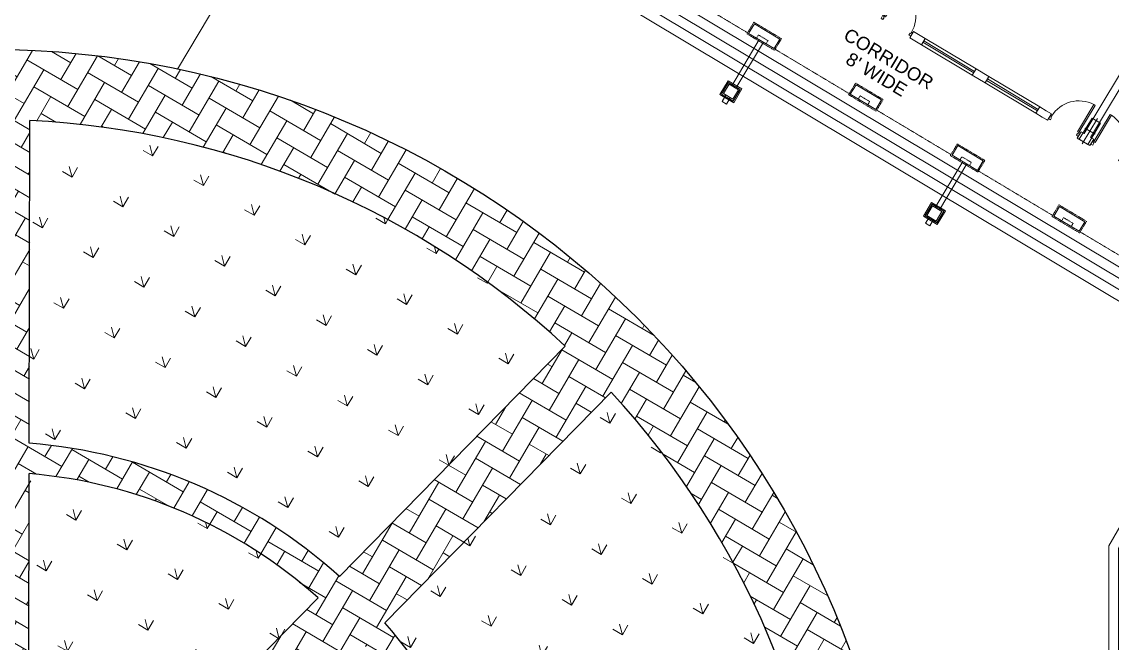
# Model space of a CAD drawing. Header units: inches. Extents: x -110725 to 51121, y 8404 to 44825.
# Drawn here: x -38086 to -36762, y 23751 to 24506 of the extents above; entities that cross this region are included whole.
import ezdxf

# ---------------------------------------------------------------- set-up
doc = ezdxf.new("R2010")
doc.units = ezdxf.units.IN
doc.header["$LTSCALE"] = 0.1
doc.header["$MEASUREMENT"] = 0
doc.linetypes.add('DASHED2', pattern=[0.375, 0.25, -0.125])
doc.layers.get('0').update_dxf_attribs({"color": 1, "lineweight": 0})
for name, color, linetype, lineweight in [('CAR', 4, 'Continuous', 0), ('Col.', 4, 'Continuous', 0), ('dim', 252, 'Continuous', 0), ('DOOR', 32, 'Continuous', 0), ('HATCH', 5, 'Continuous', 5), ('stair', 5, 'Continuous', 0), ('TEXT', 3, 'Continuous', 0), ('WALL', 7, 'Continuous', 0), ('WIN', 160, 'Continuous', 0)]:
    doc.layers.add(name, color=color, linetype=linetype, lineweight=lineweight)
doc.layers.add('TUFF TIL', color=6, linetype='Continuous')
doc.styles.add('as', font='arial.ttf')
pattern_1 = [(104.691365, (-312266.656, -301062.324), (-61.710514, 36.07319), [13.402595, -87.686105]), (59.691365, (-312266.656, -301062.324), (-61.710514, 36.07319), [13.402595, -58.07791]), (149.691365, (-312266.656, -301062.324), (-36.07319, -61.710514), [13.402595, -58.07791])]

# ---------------------------------------------------------------- blocks, each defined once
blk = doc.blocks.new('D-1')
for points in [[(1.5, 34.9), (1.5, 1.9), (3, 1.9), (3, 34.9)], [(2.2, 0.4), (2.2, -1.9), (0, -1.9), (0, 1.9), (1.5, 1.9), (1.5, 0.4)], [(33.7, 0.4), (34.5, 0.4), (34.5, 1.9), (36, 1.9), (36, -1.9), (33.7, -1.9)]]:
    blk.add_lwpolyline(points, close=True)
blk.add_arc((1.5, 1.9), 33, 0, 87.3947)
blk = doc.blocks.new('44')
at = {"layer": 'Col.', "linetype": 'Continuous'}
blk.add_lwpolyline([(-24729.4, 37327.3), (-24729.4, 37339.3), (-24759.4, 37339.3), (-24759.4, 37327.3)], close=True, dxfattribs=at)
at = {"layer": 'dim', "linetype": 'Continuous'}
for p, q in [((-24744.4, 37340.5), (-24744.4, 37326.1)), ((-24762.4, 37333.3), (-24726.4, 37333.3))]:
    blk.add_line(p, q, dxfattribs=at)

msp = doc.modelspace()

# ---------------------------------------------------------------- hatches: boundary and pattern name
at = {"layer": 'HATCH', "linetype": 'Continuous'}
h = msp.add_hatch(dxfattribs=at)
h.set_pattern_fill('AR-HBONE', color=8, scale=5.956709, angle=14.69136504, style=0)
h.set_pattern_definition([(59.691365, (-312266.656, -301062.324), (-8.5457747, 32.594568), [71.480505, -23.826835]), (149.691365, (-312254.631, -301041.753), (-8.5457747, 32.594568), [71.480505, -23.826835])])
h.paths.add_polyline_path([(-37012.42875, 23357.89444, 1), (-39241.70899, 23357.89444, 1)])
h.paths.add_polyline_path([(-38075.36465, 22722.19851, 0.169474286), (-37691.07721, 22892.3905), (-37408.90618, 22620.31151, -0.1827405806), (-38076.56988, 22329.67458)], flags=16)
h.paths.add_polyline_path([(-38160.562, 22328.98024, -0.1745657889), (-38808.8437, 22586.55191), (-38533.43677, 22866.31762, 0.1614152311), (-38159.35858, 22720.91719)], flags=16)
h.paths.add_polyline_path([(-38159.24578, 22757.65446, -0.1593080549), (-38507.59202, 22892.57141), (-38166.63444, 23238.92522, -0.1610193989), (-38230.48818, 23290.34898), (-38567.11066, 22948.39888, -0.1643168515), (-38725.28583, 23299.07394), (-38243.00877, 23315.19494, -0.0902586749), (-38251.38287, 23361.20651, -0.0738131899), (-38245.75225, 23399.13973), (-38727.64485, 23383.03158, -0.1669955792), (-38585.37886, 23746.83574), (-38237.80033, 23419.19849, -0.1556083797), (-38182.61679, 23476.23645), (-38841.66733, 24098.93104, -0.1874663829), (-38153.80673, 24387.00634), (-38154.54838, 23995.09732, 0.1756562888), (-38556.47984, 23829.47567), (-38529.72845, 23804.19999, -0.1737642741), (-38154.6179, 23958.36462), (-38155.50973, 23487.09915, -0.1519461039), (-38077.96978, 23484.57902), (-38077.07592, 23956.91371, -0.163125457), (-37726.18103, 23805.79211), (-38052.79397, 23472.70031, -0.1552258564), (-38000.87431, 23412.92217), (-37670.94451, 23749.39662, -0.1580812326), (-37527.99526, 23407.23204), (-37995.02224, 23396.37396, -0.0682701153), (-37990.19799, 23361.20651, -0.0860324952), (-37997.81751, 23317.25145), (-37526.70073, 23328.20462, -0.1598945521), (-37661.04064, 22978.23527), (-38003.04915, 23304.71423, -0.1574837658), (-38058.33753, 23246.51552), (-37717.52776, 22917.89504, -0.1673489653), (-38075.25156, 22759.03022), (-38073.77671, 23239.37016, -0.1653384126), (-38157.77716, 23235.96128)], flags=16)
h.paths.add_polyline_path([(-38867.78601, 22642.96483, -0.1759242428), (-39153.92597, 23284.74585), (-38762.0309, 23297.84566, 0.1659198941), (-38592.87554, 22922.22623)], flags=16)
h.paths.add_polyline_path([(-37634.42161, 22952.82492, 0.1621296416), (-37489.92588, 23329.05961), (-37097.79854, 23338.17633, -0.1760823373), (-37350.63469, 22681.92389)], flags=16)
h.paths.add_polyline_path([(-38220.28841, 23363.26331, -1), (-38022.87705, 23363.26331, -1)], flags=0)
h.paths.add_polyline_path([(-38764.41575, 23381.80245), (-39156.47137, 23368.69727, -0.1806597763), (-38897.33057, 24040.89013), (-38612.11387, 23772.0369, 0.1688824008)], flags=16)
h.paths.add_polyline_path([(-37491.25175, 23408.08631, 0.1602209712), (-37645.16486, 23775.68764), (-37370.39228, 24055.91074, -0.1735764235), (-37099.31927, 23417.19849)], flags=16)
h.paths.add_polyline_path([(-37700.46589, 23832.01735, 0.1650023426), (-38077.00627, 23993.72175), (-38076.26372, 24386.09921, -0.1767158874), (-37426.09438, 24111.83142)], flags=16)
h.paths.add_polyline_path([(-38022.87705, 23363.26331, 1), (-38220.28841, 23363.26331, 1)], flags=0)
h = msp.add_hatch(dxfattribs=at)
h.set_pattern_fill('GRASS', color=3, scale=71.480505, angle=14.69136504, style=0)
h.set_pattern_definition(pattern_1)
h.paths.add_polyline_path([(-37700.46589, 23832.01735), (-37426.09438, 24111.83142, 0.1767158874), (-38076.26372, 24386.09921), (-38077.00627, 23993.72175, -0.1650023426)])
h = msp.add_hatch(dxfattribs=at)
h.set_pattern_fill('GRASS', color=3, scale=71.480505, angle=14.69136504, style=0)
h.set_pattern_definition(pattern_1)
h.paths.add_polyline_path([(-37099.31927, 23417.19849, 0.1735764235), (-37370.39228, 24055.91074), (-37645.16486, 23775.68764, -0.1602209712), (-37491.25175, 23408.08631)])
h = msp.add_hatch(dxfattribs=at)
h.set_pattern_fill('GRASS', color=3, scale=71.480505, angle=14.69136504, style=0)
h.set_pattern_definition(pattern_1)
h.paths.add_polyline_path([(-38077.07592, 23956.91371), (-38077.80019, 23574.19485, -0.1104911145), (-37991.14359, 23535.57362), (-37726.18103, 23805.79211, 0.163125457)])

# ---------------------------------------------------------------- linework, layer by layer
at = {"layer": 'CAR', "linetype": 'Continuous'}
msp.add_circle((-33960.35096, 21924.4645, 27.16259), 11425.94255, dxfattribs=at)
at = {"layer": 'stair'}
msp.add_line((-37739.99129, 24710.97386), (-37897.15983, 24448.56599), dxfattribs=at)
at = {"layer": 'stair', "elevation": 27.16259}
for points in [[(-37068.07807, 21845.45053), (-36899.81313, 21845.45053), (-36729.95088, 22015.31279), (-36729.95088, 23859.58394), (-36586.35289, 24108.30295), (-38077.95113, 25001.69199), (-38267.33289, 24685.50107)], [(-37068.07807, 21857.45053), (-36904.78369, 21857.45053), (-36741.95088, 22020.28335), (-36741.95088, 23862.79933), (-36602.64968, 24104.07608), (-38073.82242, 24985.23132), (-38257.0382, 24679.33509)], [(-37068.07807, 21869.45053), (-36909.75426, 21869.45053), (-36753.95088, 22025.25392), (-36753.95088, 23866.01472), (-36618.94647, 24099.84922), (-38069.6937, 24968.77065), (-38246.74351, 24673.16911)], [(-37068.07807, 21881.45053), (-36914.72482, 21881.45053), (-36765.95088, 22030.22448), (-36765.95088, 23869.23011), (-36635.24326, 24095.62235), (-38065.56499, 24952.30997), (-38236.44882, 24667.00313)]]:
    msp.add_lwpolyline(points, dxfattribs=at)
at = {"layer": 'TUFF TIL', "linetype": 'Continuous'}
for points, elevation in [([(-38077.00627, 23993.72175), (-38076.26372, 24386.09921)], 0.3574), ([(-37700.46589, 23832.01735), (-37426.09438, 24111.83142)], -0.71481), ([(-37645.16486, 23775.68764), (-37370.39228, 24055.91074)], -0.3574), ([(-38077.96978, 23484.57902), (-38077.07592, 23956.91371)], 0.3574), ([(-38052.79397, 23472.70031), (-37726.18103, 23805.79211)], -0.71481)]:
    msp.add_lwpolyline(points, dxfattribs=dict(at, elevation=elevation))
msp.add_circle((-38127.06887, 23357.89444), 1114.64012, dxfattribs=at)
for radius, start, end in [(1029.45919, 47.08479239, 87.17122986), (1029.45919, 3.30246643, 42.69080722), (637.79514, 48.01997495, 85.49803798), (601.10181, 48.17007768, 85.22926518), (637.79514, 4.51361074, 40.92409549)]:
    msp.add_arc((-38127.06887, 23357.89444), radius, start, end, dxfattribs=at)
at = {"layer": 'WALL'}
for p, q in [((-36795.76706, 24370.11201), (-36666.28148, 24586.30055)), ((-36788.04604, 24365.48752), (-36658.56046, 24581.67606)), ((-37002.94775, 24494.20236), (-37007.57223, 24486.48134)), ((-37002.94775, 24494.20236), (-37007.57223, 24486.48134)), ((-36988.79254, 24485.72414), (-37002.94775, 24494.20236)), ((-37007.57223, 24486.48134), (-36993.41703, 24478.00312)), ((-36988.79254, 24485.72414), (-36993.41703, 24478.00312)), ((-36927.02439, 24448.72826), (-36931.64888, 24441.00724)), ((-36911.58235, 24439.47929), (-36927.02439, 24448.72826)), ((-36931.64888, 24441.00724), (-36916.20684, 24431.75827)), ((-36911.58235, 24439.47929), (-36916.20684, 24431.75827)), ((-36849.8142, 24402.48341), (-36854.43868, 24394.76239)), ((-36842.09318, 24397.85892), (-36849.8142, 24402.48341)), ((-36835.659, 24394.00518), (-36842.09318, 24397.85892)), ((-36854.43868, 24394.76239), (-36846.71766, 24390.1379)), ((-36841.57032, 24387.05491), (-36846.71766, 24390.1379)), ((-36846.71766, 24390.1379), (-36840.28348, 24386.28416)), ((-36835.659, 24394.00518), (-36840.28348, 24386.28416)), ((-36835.659, 24394.00518), (-36840.28348, 24386.28416)), ((-36799.62757, 24372.42425), (-36804.25206, 24364.70323)), ((-36795.76706, 24370.11201), (-36799.62757, 24372.42425)), ((-36799.62757, 24372.42425), (-36795.76706, 24370.11201)), ((-36804.25206, 24364.70323), (-36788.81002, 24355.45426)), ((-36788.81002, 24355.45426), (-36784.18554, 24363.17528)), ((-36788.04604, 24365.48752), (-36784.18554, 24363.17528))]:
    msp.add_line(p, q, dxfattribs=at)
at = {"layer": 'WALL', "elevation": 27.16259}
for points in [[(-37172.45408, 24473.33459), (-37165.51735, 24484.91612), (-37196.40143, 24503.41406), (-37203.33816, 24491.83253)], [(-37215.52538, 24423.31718), (-37227.10691, 24430.25391), (-37234.04364, 24418.67238), (-37222.46211, 24411.73565)], [(-37048.93368, 24399.35235), (-37041.99695, 24410.93388), (-37072.88103, 24429.43182), (-37079.81775, 24417.85029)], [(-36925.41327, 24325.37012), (-36918.47655, 24336.95164), (-36949.36062, 24355.44958), (-36956.29735, 24343.86806)], [(-36968.48458, 24275.35271), (-36980.06611, 24282.28944), (-36987.00283, 24270.70791), (-36975.42131, 24263.77118)], [(-36801.89287, 24251.38788), (-36794.95614, 24262.96941), (-36825.84022, 24281.46735), (-36832.77695, 24269.88582)]]:
    msp.add_lwpolyline(points, close=True, dxfattribs=at)
at = {"layer": 'WIN', "linetype": 'DASHED2'}
for p, q in [((-37204.62499, 24492.60328), (-37294.68765, 24546.54608)), ((-37193.68688, 24486.05192), (-37191.37464, 24489.91243)), ((-37179.79311, 24482.9757), (-37191.37464, 24489.91243)), ((-37182.10535, 24479.11519), (-37179.79311, 24482.9757)), ((-37081.10459, 24418.62104), (-37171.16724, 24472.56384)), ((-37070.16648, 24412.06969), (-37067.85424, 24415.9302)), ((-37056.27271, 24408.99347), (-37067.85424, 24415.9302)), ((-37058.58495, 24405.13296), (-37056.27271, 24408.99347)), ((-36957.58419, 24344.6388), (-37047.64684, 24398.5816)), ((-36946.64608, 24338.08745), (-36944.33383, 24341.94796)), ((-36932.75231, 24335.01123), (-36944.33383, 24341.94796)), ((-36935.06455, 24331.15072), (-36932.75231, 24335.01123)), ((-36834.06378, 24270.65657), (-36924.12644, 24324.59937)), ((-36823.12567, 24264.10521), (-36820.81343, 24267.96572)), ((-36809.2319, 24261.02899), (-36820.81343, 24267.96572)), ((-36811.54415, 24257.16849), (-36809.2319, 24261.02899)), ((-36710.54338, 24196.67433), (-36800.60603, 24250.61713))]:
    msp.add_line(p, q, dxfattribs=at)
at = {"layer": 'WIN', "linetype": 'Continuous'}
for p, q in [((-37190.3623, 24484.30443), (-37223.88982, 24428.32704)), ((-37185.21496, 24481.22144), (-37218.74247, 24425.24405)), ((-37230.82655, 24416.74551), (-37235.45103, 24409.02449)), ((-37230.30369, 24405.9415), (-37235.45103, 24409.02449)), ((-37225.6792, 24413.66252), (-37230.30369, 24405.9415)), ((-36943.3215, 24336.33996), (-36976.84902, 24280.36257)), ((-36938.17415, 24333.25697), (-36971.70167, 24277.27958)), ((-36983.78574, 24268.78104), (-36988.41023, 24261.06002)), ((-36978.6384, 24265.69805), (-36983.26288, 24257.97703)), ((-36983.26288, 24257.97703), (-36988.41023, 24261.06002))]:
    msp.add_line(p, q, dxfattribs=at)
at = {"layer": 'WIN'}
for p, q in [((-36931.64888, 24441.00724), (-36993.41703, 24478.00312)), ((-36929.85046, 24444.00986), (-36991.61862, 24481.00574)), ((-36928.8228, 24445.72564), (-36990.59095, 24482.72152)), ((-36927.02439, 24448.72826), (-36988.79254, 24485.72414)), ((-36851.61261, 24399.48079), (-36913.38076, 24436.47667)), ((-36849.8142, 24402.48341), (-36911.58235, 24439.47929)), ((-36854.43868, 24394.76239), (-36916.20684, 24431.75827)), ((-36852.64027, 24397.76501), (-36914.40843, 24434.76089))]:
    msp.add_line(p, q, dxfattribs=at)
at = {"layer": 'WIN', "linetype": 'DASHED2', "elevation": 27.16259}
for points in [[(-37171.93799, 24471.277), (-37163.45977, 24485.43221), (-37196.91752, 24505.47164), (-37205.39574, 24491.31644)], [(-37048.41759, 24397.29477), (-37039.93936, 24411.44997), (-37073.39711, 24431.4894), (-37081.87534, 24417.3342)], [(-36924.89718, 24323.31253), (-36916.41896, 24337.46773), (-36949.87671, 24357.50717), (-36958.35493, 24343.35197)], [(-36801.37678, 24249.33029), (-36792.89856, 24263.4855), (-36826.35631, 24283.52493), (-36834.83453, 24269.36973)]]:
    msp.add_lwpolyline(points, close=True, dxfattribs=at)
at = {"layer": 'WIN', "linetype": 'Continuous', "elevation": 27.16259}
for points in [[(-37211.41021, 24424.34936), (-37228.13909, 24434.36908), (-37238.15881, 24417.6402), (-37221.42993, 24407.62049)], [(-37213.4678, 24423.83327), (-37227.623, 24432.31149), (-37236.10122, 24418.15629), (-37221.94602, 24409.67807)], [(-36964.36941, 24276.38489), (-36981.09828, 24286.40461), (-36991.118, 24269.67573), (-36974.38913, 24259.65601)], [(-36966.42699, 24275.8688), (-36980.5822, 24284.34702), (-36989.06042, 24270.19182), (-36974.90522, 24261.7136)]]:
    msp.add_lwpolyline(points, close=True, dxfattribs=at)

# ---------------------------------------------------------------- block references
at = {"layer": 'Col.', "linetype": 'Continuous', "xscale": -1, "rotation": 58.99999999994495}
msp.add_blockref('44', (-17532.23038, -16065.24749, 27.16259), dxfattribs=at)
at = {"layer": 'DOOR', "rotation": 329.08060506182}
for p, xscale, yscale, zscale in [((-37041.29141, 24511.92278, 27.16259), 1.166666666666689, 1.166666666666689, 1.166666666666689), ((-36801.93982, 24368.56374, 27.16259), -1.166666666666689, 1.166666666661229, 1.166666666661804), ((-36786.49778, 24359.31477, 27.16259), 1.166666666666689, 1.166666666666689, 1.166666666666689)]:
    msp.add_blockref('D-1', p, dxfattribs=dict(at, xscale=xscale, yscale=yscale, zscale=zscale))

# ---------------------------------------------------------------- texts
at = {"layer": 'TEXT', "style": 'as'}
for s, height, rotation, p in [('BLOCK C', 40.5, 330.20674315, (-36817.49585, 24592.71433, -27.16259)), ('CORRIDOR', 16, 329.08335688, (-37089.50754, 24485.54235)), ("8' WIDE", 16, 329.08335688, (-37086.92273, 24456.07017))]:
    msp.add_text(s, height=height, rotation=rotation, dxfattribs=at).set_placement(p)

doc.saveas('drawing.dxf')
